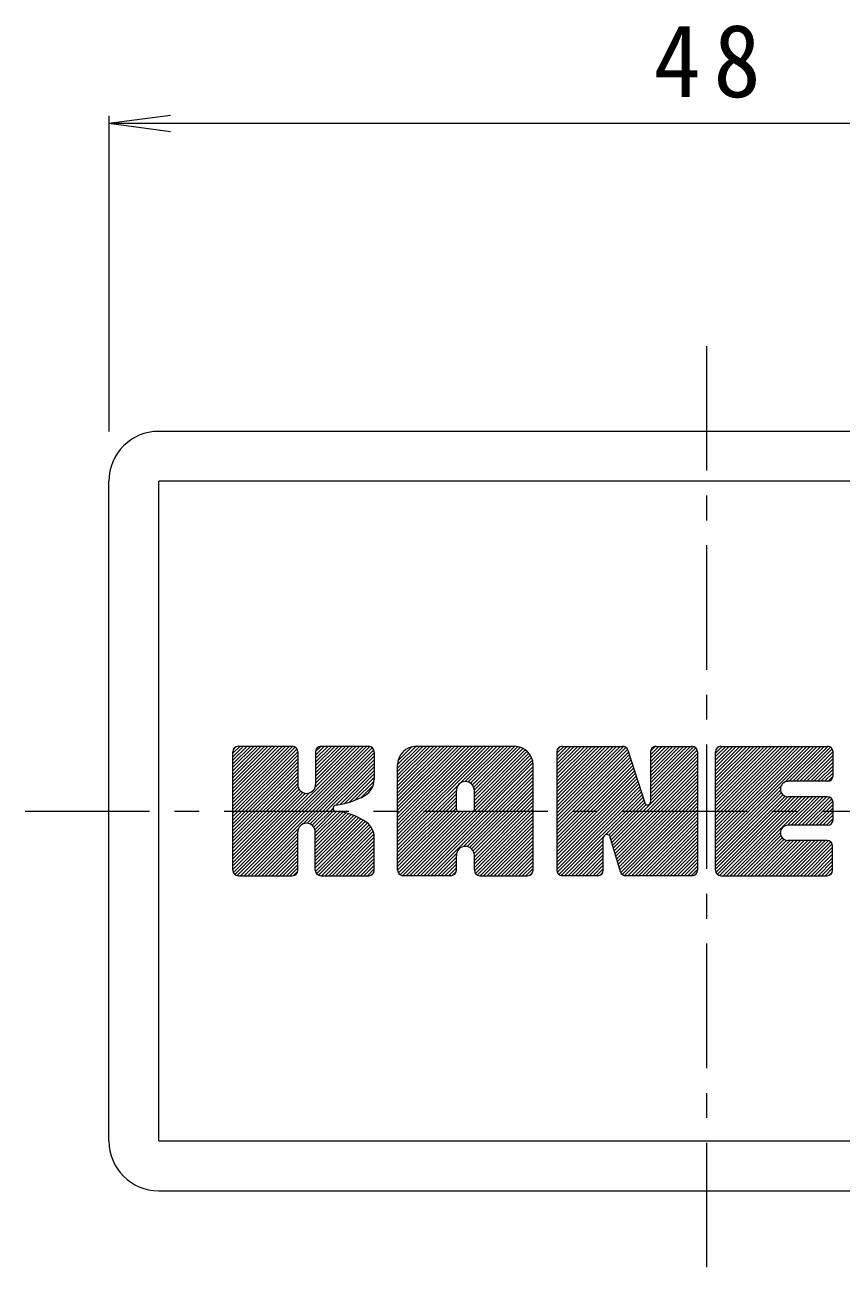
# Model space of a CAD drawing. Units: millimetres on the paper. Extents: x -47 to 65, y -394 to 77.
# Drawn here: x -36.1 to -3.3, y 26.3 to 76.5 of the extents above; entities that cross this region are included whole.
import ezdxf

# ---------------------------------------------------------------- set-up
doc = ezdxf.new("R2010")
doc.units = ezdxf.units.MM
doc.linetypes.add('CHAIN1', pattern=[8, 5, -1, 1, -1])
for name, color, linetype, lineweight in [('0-0_通り芯', 6, 'Continuous', 9), ('0-2_仕上', 3, 'Continuous', 9), ('0-4_その他', 7, 'Continuous', 9)]:
    doc.layers.add(name, color=color, linetype=linetype, lineweight=lineweight)
doc.styles.add('ＭＳ ゴシック', font='')
doc.styles.get('ＭＳ ゴシック').set_extended_font_data('MS Gothic')

msp = doc.modelspace()

# ---------------------------------------------------------------- linework, layer by layer
at = {"layer": '0-0_通り芯', "linetype": 'CHAIN1'}
for p, q in [((-8.718, 63.624), (-8.718, 26.276)), ((-36.087, 44.95), (18.65, 44.95))]:
    msp.add_line(p, q, dxfattribs=at)
at = {"layer": '0-0_通り芯'}
for p, q in [((13.282, 60.2), (-30.718, 60.2)), ((-32.718, 31.7), (-32.718, 58.2)), ((-30.718, 31.7), (-30.718, 58.2)), ((13.282, 58.2), (-30.718, 58.2)), ((-30.718, 31.7), (13.282, 31.7)), ((-30.718, 29.7), (13.282, 29.7))]:
    msp.add_line(p, q, dxfattribs=at)
for centre, start, end in [((-30.718, 58.2), 90, 180), ((-30.718, 31.7), 180, 270)]:
    msp.add_arc(centre, 2, start, end, dxfattribs=at)
at = {"layer": '0-2_仕上'}
for p, q in [((-27.738, 45.15), (-25.34, 47.549)), ((-27.738, 45.292), (-25.481, 47.549)), ((-27.738, 45.433), (-25.622, 47.549)), ((-27.738, 45.575), (-25.764, 47.549)), ((-27.738, 45.716), (-25.905, 47.549)), ((-27.738, 45.858), (-26.047, 47.549)), ((-27.738, 45.999), (-26.188, 47.549)), ((-27.738, 46.14), (-26.329, 47.549)), ((-27.738, 46.282), (-26.471, 47.549)), ((-27.738, 46.423), (-26.612, 47.549)), ((-27.738, 46.565), (-26.754, 47.549)), ((-27.738, 46.706), (-26.895, 47.549)), ((-27.738, 46.848), (-27.037, 47.549)), ((-27.738, 46.989), (-27.178, 47.549)), ((-27.738, 47.13), (-27.319, 47.549)), ((-27.738, 47.272), (-27.461, 47.549)), ((-27.738, 45.009), (-25.234, 47.514)), ((-27.738, 44.868), (-25.164, 47.442)), ((-27.738, 44.726), (-25.132, 47.333)), ((-27.719, 42.483), (-22.652, 47.549)), ((-27.7, 47.451), (-27.64, 47.511)), ((-27.658, 42.402), (-22.511, 47.549)), ((-27.563, 42.356), (-22.37, 47.549)), ((-27.427, 42.351), (-22.234, 47.543)), ((-27.285, 42.351), (-22.141, 47.495)), ((-27.144, 42.351), (-22.082, 47.413)), ((-24.918, 44.435), (-22.064, 47.289)), ((-24.437, 45.907), (-22.794, 47.549)), ((-24.419, 46.065), (-22.935, 47.549)), ((-24.419, 46.207), (-23.077, 47.549)), ((-24.419, 46.348), (-23.218, 47.549)), ((-24.419, 46.49), (-23.36, 47.549)), ((-24.419, 46.631), (-23.501, 47.549)), ((-24.419, 46.773), (-23.642, 47.549)), ((-24.419, 46.914), (-23.784, 47.549)), ((-24.419, 47.055), (-23.925, 47.549)), ((-24.419, 47.197), (-24.067, 47.549)), ((-24.419, 47.339), (-24.208, 47.549)), ((-21.121, 43.565), (-17.137, 47.549)), ((-21.121, 43.707), (-17.278, 47.549)), ((-21.121, 43.848), (-17.42, 47.549)), ((-21.121, 43.989), (-17.561, 47.549)), ((-21.121, 44.131), (-17.703, 47.549)), ((-21.121, 44.272), (-17.844, 47.549)), ((-21.121, 44.414), (-17.986, 47.549)), ((-21.121, 44.555), (-18.127, 47.549)), ((-21.121, 44.697), (-18.268, 47.549)), ((-21.121, 44.838), (-18.41, 47.549)), ((-21.121, 44.979), (-18.551, 47.549)), ((-21.121, 45.121), (-18.693, 47.549)), ((-21.121, 45.262), (-18.834, 47.549)), ((-21.121, 45.404), (-18.976, 47.549)), ((-21.121, 45.545), (-19.117, 47.549)), ((-21.121, 45.687), (-19.258, 47.549)), ((-21.121, 45.828), (-19.4, 47.549)), ((-21.121, 45.969), (-19.541, 47.549)), ((-21.121, 46.111), (-19.683, 47.549)), ((-21.121, 46.252), (-19.824, 47.549)), ((-21.121, 46.394), (-19.965, 47.549)), ((-21.121, 46.535), (-20.107, 47.549)), ((-21.121, 46.676), (-20.248, 47.549)), ((-21.121, 46.818), (-20.39, 47.549)), ((-21.101, 46.98), (-20.552, 47.529)), ((-20.982, 47.24), (-20.812, 47.41)), ((-18.41, 46.135), (-16.996, 47.549)), ((-18.287, 46.117), (-16.854, 47.549)), ((-18.193, 46.069), (-16.713, 47.549)), ((-18.12, 46.001), (-16.571, 47.549)), ((-18.067, 45.912), (-16.43, 47.549)), ((-18.04, 45.798), (-16.299, 47.539)), ((-18.04, 45.657), (-16.186, 47.51)), ((-18.04, 45.516), (-16.087, 47.468)), ((-18.04, 45.374), (-15.998, 47.415)), ((-18.04, 45.233), (-15.92, 47.352)), ((-18.04, 45.091), (-15.851, 47.28)), ((-14.726, 45.01), (-12.187, 47.549)), ((-14.726, 45.152), (-12.329, 47.549)), ((-14.726, 45.293), (-12.47, 47.549)), ((-14.726, 45.435), (-12.612, 47.549)), ((-14.726, 45.576), (-12.753, 47.549)), ((-14.726, 45.718), (-12.894, 47.549)), ((-14.726, 45.859), (-13.036, 47.549)), ((-14.726, 46), (-13.177, 47.549)), ((-14.726, 46.142), (-13.319, 47.549)), ((-14.726, 46.283), (-13.46, 47.549)), ((-14.726, 46.425), (-13.602, 47.549)), ((-14.726, 46.566), (-13.743, 47.549)), ((-14.726, 46.707), (-13.884, 47.549)), ((-14.726, 46.849), (-14.026, 47.549)), ((-14.726, 46.99), (-14.167, 47.549)), ((-14.726, 47.132), (-14.309, 47.549)), ((-14.726, 47.273), (-14.45, 47.549)), ((-14.726, 44.869), (-12.049, 47.546)), ((-14.726, 44.728), (-11.952, 47.502)), ((-14.726, 44.586), (-11.888, 47.424)), ((-14.726, 44.445), (-11.852, 47.319)), ((-14.685, 47.456), (-14.633, 47.508)), ((-10.97, 45.938), (-9.359, 47.549)), ((-10.97, 46.08), (-9.5, 47.549)), ((-10.97, 46.221), (-9.642, 47.549)), ((-10.97, 46.363), (-9.783, 47.549)), ((-10.97, 46.504), (-9.925, 47.549)), ((-10.97, 46.645), (-10.066, 47.549)), ((-10.97, 46.787), (-10.207, 47.549)), ((-10.97, 46.928), (-10.349, 47.549)), ((-10.97, 47.07), (-10.49, 47.549)), ((-10.97, 47.211), (-10.632, 47.549)), ((-10.97, 45.797), (-9.229, 47.537)), ((-10.97, 45.655), (-9.143, 47.483)), ((-10.97, 45.514), (-9.089, 47.395)), ((-10.97, 45.373), (-9.079, 47.264)), ((-10.968, 47.354), (-10.775, 47.548)), ((-8.358, 43.459), (-4.268, 47.549)), ((-8.358, 43.601), (-4.409, 47.549)), ((-8.358, 43.742), (-4.551, 47.549)), ((-8.358, 43.884), (-4.692, 47.549)), ((-8.358, 44.025), (-4.833, 47.549)), ((-8.358, 44.166), (-4.975, 47.549)), ((-8.358, 44.308), (-5.116, 47.549)), ((-8.358, 44.449), (-5.258, 47.549)), ((-8.358, 44.591), (-5.399, 47.549)), ((-8.358, 44.732), (-5.541, 47.549)), ((-8.358, 44.874), (-5.682, 47.549)), ((-8.358, 45.015), (-5.823, 47.549)), ((-8.358, 45.156), (-5.965, 47.549)), ((-8.358, 45.298), (-6.106, 47.549)), ((-8.358, 45.439), (-6.248, 47.549)), ((-8.358, 45.581), (-6.389, 47.549)), ((-8.358, 45.722), (-6.53, 47.549)), ((-8.358, 45.864), (-6.672, 47.549)), ((-8.358, 46.005), (-6.813, 47.549)), ((-8.358, 46.146), (-6.955, 47.549)), ((-8.358, 46.288), (-7.096, 47.549)), ((-8.358, 46.429), (-7.238, 47.549)), ((-8.358, 46.571), (-7.379, 47.549)), ((-8.358, 46.712), (-7.52, 47.549)), ((-8.358, 46.853), (-7.662, 47.549)), ((-8.358, 46.995), (-7.803, 47.549)), ((-8.358, 47.136), (-7.945, 47.549)), ((-8.358, 47.278), (-8.086, 47.549)), ((-5.555, 46.12), (-4.126, 47.549)), ((-5.39, 46.144), (-3.985, 47.549)), ((-5.249, 46.144), (-3.844, 47.549)), ((-5.108, 46.144), (-3.736, 47.516)), ((-4.966, 46.144), (-3.665, 47.445)), ((-4.825, 46.144), (-3.631, 47.338)), ((-27.738, 44.585), (-25.132, 47.192)), ((-27.738, 44.443), (-25.132, 47.05)), ((-27.738, 44.302), (-25.132, 46.909)), ((-27.738, 44.161), (-25.132, 46.767)), ((-24.75, 44.462), (-22.064, 47.148)), ((-24.637, 44.434), (-22.064, 47.006)), ((-24.55, 44.379), (-22.064, 46.865)), ((-20.638, 42.351), (-15.792, 47.197)), ((-20.497, 42.351), (-15.744, 47.104)), ((-20.356, 42.351), (-15.707, 47)), ((-20.214, 42.351), (-15.685, 46.88)), ((-20.073, 42.351), (-15.681, 46.742)), ((-14.726, 44.303), (-11.818, 47.212)), ((-14.726, 44.162), (-11.784, 47.104)), ((-14.726, 44.02), (-11.749, 46.997)), ((-14.726, 43.879), (-11.715, 46.89)), ((-14.726, 43.738), (-11.681, 46.783)), ((-12.517, 43.685), (-9.079, 47.123)), ((-12.484, 43.576), (-9.079, 46.981)), ((-12.452, 43.466), (-9.079, 46.84)), ((-4.683, 46.144), (-3.631, 47.196)), ((-4.542, 46.144), (-3.631, 47.055)), ((-4.4, 46.144), (-3.631, 46.914)), ((-4.259, 46.144), (-3.631, 46.772)), ((-27.738, 44.019), (-25.132, 46.626)), ((-27.738, 43.878), (-25.132, 46.485)), ((-27.738, 43.736), (-25.132, 46.343)), ((-23.602, 45.186), (-22.064, 46.724)), ((-23.434, 45.212), (-22.064, 46.582)), ((-23.254, 45.251), (-22.064, 46.441)), ((-23.058, 45.306), (-22.064, 46.299)), ((-19.931, 42.351), (-15.681, 46.601)), ((-19.79, 42.351), (-15.681, 46.46)), ((-18.478, 43.521), (-15.681, 46.318)), ((-14.726, 43.596), (-11.647, 46.676)), ((-14.726, 43.455), (-11.612, 46.569)), ((-14.726, 43.313), (-11.578, 46.462)), ((-14.726, 43.172), (-11.544, 46.355)), ((-14.726, 43.031), (-11.509, 46.247)), ((-12.42, 43.357), (-9.079, 46.698)), ((-12.387, 43.248), (-9.079, 46.557)), ((-12.355, 43.139), (-9.079, 46.415)), ((-12.323, 43.03), (-9.079, 46.274)), ((-4.118, 46.144), (-3.631, 46.631)), ((-3.976, 46.144), (-3.631, 46.489)), ((-3.834, 46.145), (-3.632, 46.347)), ((-27.738, 43.595), (-25.132, 46.202)), ((-27.738, 43.453), (-25.132, 46.06)), ((-27.738, 43.312), (-25.121, 45.93)), ((-27.738, 43.171), (-25.079, 45.83)), ((-27.738, 43.029), (-25.015, 45.753)), ((-22.839, 45.383), (-22.067, 46.155)), ((-22.583, 45.498), (-22.105, 45.975)), ((-21.121, 43.424), (-18.763, 45.782)), ((-18.335, 43.523), (-15.681, 46.177)), ((-18.23, 43.486), (-15.681, 46.035)), ((-18.149, 43.427), (-15.681, 45.894)), ((-18.087, 43.347), (-15.681, 45.752)), ((-14.726, 42.889), (-11.475, 46.14)), ((-14.726, 42.748), (-11.441, 46.033)), ((-14.726, 42.606), (-11.406, 45.926)), ((-14.707, 42.484), (-11.372, 45.819)), ((-12.29, 42.921), (-9.079, 46.133)), ((-12.258, 42.812), (-9.079, 45.991)), ((-12.226, 42.703), (-9.079, 45.85)), ((-8.358, 43.318), (-5.724, 45.951)), ((-8.358, 43.177), (-5.745, 45.789)), ((-27.738, 42.888), (-24.93, 45.696)), ((-27.738, 42.605), (-24.665, 45.678)), ((-27.738, 42.746), (-24.821, 45.664)), ((-21.121, 43.282), (-18.763, 45.641)), ((-21.121, 43.141), (-18.763, 45.499)), ((-21.121, 42.999), (-18.763, 45.358)), ((-18.048, 43.245), (-15.681, 45.611)), ((-18.04, 43.111), (-15.681, 45.47)), ((-18.04, 42.97), (-15.681, 45.328)), ((-14.647, 42.403), (-11.338, 45.712)), ((-14.552, 42.356), (-11.304, 45.605)), ((-12.772, 43.995), (-11.269, 45.498)), ((-12.642, 43.983), (-11.235, 45.391)), ((-12.581, 43.903), (-11.201, 45.283)), ((-12.194, 42.593), (-9.079, 45.708)), ((-12.16, 42.486), (-9.079, 45.567)), ((-12.1, 42.404), (-9.079, 45.426)), ((-12.006, 42.357), (-9.079, 45.284)), ((-8.358, 43.035), (-5.71, 45.683)), ((-8.358, 42.894), (-5.648, 45.604)), ((-8.358, 42.752), (-5.562, 45.548)), ((-8.358, 42.611), (-5.447, 45.521)), ((-8.34, 42.487), (-5.306, 45.521)), ((-8.281, 42.405), (-5.165, 45.521)), ((-8.187, 42.357), (-5.023, 45.521)), ((-8.052, 42.351), (-4.882, 45.521)), ((-7.911, 42.351), (-4.74, 45.521)), ((-7.769, 42.351), (-4.599, 45.521)), ((-7.628, 42.351), (-4.458, 45.521)), ((-5.458, 44.379), (-4.316, 45.521)), ((-5.317, 44.379), (-4.175, 45.521)), ((-5.175, 44.379), (-4.033, 45.521)), ((-5.034, 44.379), (-3.892, 45.521)), ((-4.892, 44.379), (-3.768, 45.504)), ((-4.751, 44.379), (-3.686, 45.445)), ((-4.609, 44.379), (-3.637, 45.351)), ((-24.484, 44.304), (-23.717, 45.07)), ((-24.44, 44.206), (-23.677, 44.969)), ((-24.427, 44.078), (-23.57, 44.935)), ((-24.427, 43.937), (-23.441, 44.922)), ((-24.427, 43.795), (-23.319, 44.903)), ((-24.427, 43.654), (-23.202, 44.879)), ((-24.427, 43.512), (-23.09, 44.849)), ((-24.427, 43.371), (-22.983, 44.815)), ((-24.427, 43.23), (-22.88, 44.777)), ((-24.427, 43.088), (-22.78, 44.734)), ((-21.121, 42.858), (-18.763, 45.216)), ((-21.121, 42.717), (-18.763, 45.075)), ((-21.121, 42.575), (-18.742, 44.954)), ((-21.092, 42.463), (-18.624, 44.931)), ((-21.024, 42.39), (-18.482, 44.931)), ((-20.92, 42.352), (-18.341, 44.931)), ((-20.78, 42.351), (-18.199, 44.931)), ((-18.04, 42.829), (-15.681, 45.187)), ((-18.04, 42.687), (-15.681, 45.045)), ((-18.038, 42.547), (-15.681, 44.904)), ((-17.999, 42.445), (-15.681, 44.763)), ((-12.549, 43.794), (-11.136, 45.207)), ((-11.87, 42.351), (-9.079, 45.143)), ((-11.729, 42.351), (-9.079, 45.001)), ((-11.587, 42.351), (-9.079, 44.86)), ((-4.468, 44.379), (-3.631, 45.216)), ((-4.327, 44.379), (-3.631, 45.075)), ((-4.185, 44.379), (-3.631, 44.934)), ((-4.044, 44.379), (-3.631, 44.792)), ((-27.002, 42.351), (-25.103, 44.251)), ((-24.427, 42.947), (-22.685, 44.689)), ((-24.427, 42.805), (-22.593, 44.639)), ((-24.427, 42.664), (-22.504, 44.586)), ((-24.422, 42.527), (-22.419, 44.53)), ((-24.376, 42.432), (-22.337, 44.471)), ((-24.296, 42.371), (-22.264, 44.403)), ((-24.174, 42.351), (-22.2, 44.325)), ((-24.033, 42.351), (-22.146, 44.238)), ((-17.924, 42.378), (-15.681, 44.621)), ((-17.81, 42.351), (-15.681, 44.48)), ((-17.669, 42.351), (-15.681, 44.338)), ((-11.446, 42.351), (-9.079, 44.718)), ((-11.305, 42.351), (-9.079, 44.577)), ((-11.163, 42.351), (-9.079, 44.436)), ((-11.022, 42.351), (-9.079, 44.294)), ((-3.902, 44.379), (-3.631, 44.651)), ((-26.861, 42.351), (-25.132, 44.08)), ((-26.72, 42.351), (-25.132, 43.939)), ((-26.578, 42.351), (-25.132, 43.798)), ((-23.891, 42.351), (-22.103, 44.139)), ((-23.75, 42.351), (-22.073, 44.028)), ((-23.608, 42.351), (-22.06, 43.899)), ((-23.467, 42.351), (-22.06, 43.758)), ((-17.527, 42.351), (-15.681, 44.197)), ((-17.386, 42.351), (-15.681, 44.055)), ((-17.244, 42.351), (-15.681, 43.914)), ((-17.103, 42.351), (-15.681, 43.773)), ((-14.416, 42.351), (-12.851, 43.916)), ((-14.274, 42.351), (-12.861, 43.764)), ((-10.88, 42.351), (-9.079, 44.153)), ((-10.739, 42.351), (-9.079, 44.011)), ((-10.598, 42.351), (-9.079, 43.87)), ((-10.456, 42.351), (-9.079, 43.728)), ((-7.486, 42.351), (-5.748, 44.09)), ((-7.345, 42.351), (-5.728, 43.968)), ((-7.203, 42.351), (-5.676, 43.879)), ((-7.062, 42.351), (-5.599, 43.814)), ((-6.921, 42.351), (-5.495, 43.776)), ((-6.779, 42.351), (-5.358, 43.772)), ((-6.638, 42.351), (-5.217, 43.772)), ((-6.496, 42.351), (-5.075, 43.772)), ((-6.355, 42.351), (-4.934, 43.772)), ((-6.213, 42.351), (-4.793, 43.772)), ((-6.072, 42.351), (-4.651, 43.772)), ((-5.931, 42.351), (-4.51, 43.772)), ((-5.789, 42.351), (-4.368, 43.772)), ((-5.648, 42.351), (-4.227, 43.772)), ((-5.506, 42.351), (-4.085, 43.772)), ((-5.365, 42.351), (-3.944, 43.772)), ((-5.224, 42.351), (-3.811, 43.763)), ((-26.437, 42.351), (-25.132, 43.656)), ((-26.295, 42.351), (-25.132, 43.515)), ((-26.154, 42.351), (-25.132, 43.373)), ((-26.012, 42.351), (-25.132, 43.232)), ((-23.325, 42.351), (-22.06, 43.616)), ((-23.184, 42.351), (-22.06, 43.475)), ((-23.043, 42.351), (-22.06, 43.333)), ((-19.649, 42.351), (-18.755, 43.245)), ((-16.962, 42.351), (-15.681, 43.631)), ((-16.82, 42.351), (-15.681, 43.49)), ((-16.679, 42.351), (-15.681, 43.348)), ((-14.133, 42.351), (-12.861, 43.623)), ((-13.992, 42.351), (-12.861, 43.481)), ((-13.85, 42.351), (-12.861, 43.34)), ((-10.315, 42.351), (-9.079, 43.587)), ((-10.173, 42.351), (-9.079, 43.446)), ((-10.032, 42.351), (-9.079, 43.304)), ((-5.082, 42.351), (-3.721, 43.713)), ((-4.941, 42.351), (-3.664, 43.628)), ((-4.799, 42.351), (-3.649, 43.501)), ((-4.658, 42.351), (-3.649, 43.36)), ((-4.516, 42.351), (-3.649, 43.218)), ((-25.871, 42.351), (-25.132, 43.09)), ((-25.73, 42.351), (-25.132, 42.949)), ((-25.588, 42.351), (-25.132, 42.808)), ((-22.901, 42.351), (-22.06, 43.192)), ((-22.76, 42.351), (-22.06, 43.05)), ((-22.618, 42.351), (-22.06, 42.909)), ((-22.477, 42.351), (-22.06, 42.768)), ((-19.507, 42.351), (-18.763, 43.095)), ((-19.366, 42.351), (-18.763, 42.954)), ((-19.224, 42.351), (-18.763, 42.812)), ((-16.537, 42.351), (-15.681, 43.207)), ((-16.396, 42.351), (-15.681, 43.065)), ((-16.254, 42.351), (-15.681, 42.924)), ((-16.113, 42.351), (-15.681, 42.783)), ((-13.709, 42.351), (-12.861, 43.198)), ((-13.567, 42.351), (-12.861, 43.057)), ((-13.426, 42.351), (-12.861, 42.916)), ((-13.285, 42.351), (-12.861, 42.774)), ((-9.89, 42.351), (-9.079, 43.163)), ((-9.749, 42.351), (-9.079, 43.021)), ((-9.608, 42.351), (-9.079, 42.88)), ((-9.466, 42.351), (-9.079, 42.739)), ((-4.375, 42.351), (-3.649, 43.077)), ((-4.234, 42.351), (-3.649, 42.935)), ((-4.092, 42.351), (-3.649, 42.794)), ((-25.447, 42.351), (-25.132, 42.666)), ((-25.298, 42.358), (-25.139, 42.518)), ((-22.336, 42.351), (-22.06, 42.626)), ((-22.15, 42.395), (-22.104, 42.441)), ((-19.083, 42.351), (-18.763, 42.671)), ((-18.936, 42.357), (-18.769, 42.524)), ((-15.972, 42.351), (-15.681, 42.641)), ((-15.809, 42.372), (-15.703, 42.478)), ((-13.143, 42.351), (-12.861, 42.633)), ((-12.971, 42.382), (-12.892, 42.46)), ((-9.325, 42.351), (-9.079, 42.597)), ((-3.951, 42.351), (-3.649, 42.653)), ((-3.796, 42.364), (-3.662, 42.498))]:
    msp.add_line(p, q, dxfattribs=at)
at = {"layer": '0-2_仕上', "color": 7}
for p, q in [((-27.738, 42.574), (-27.738, 47.327)), ((-25.354, 47.549), (-27.516, 47.549)), ((-25.132, 47.327), (-25.132, 46.017)), ((-24.419, 47.327), (-24.419, 46.017)), ((-22.287, 47.549), (-24.197, 47.549)), ((-22.064, 47.327), (-22.064, 46.219)), ((-16.424, 47.549), (-20.379, 47.549)), ((-14.726, 47.327), (-14.726, 42.574)), ((-14.504, 47.549), (-12.089, 47.549)), ((-11.877, 47.395), (-11.199, 45.277)), ((-10.97, 47.327), (-10.97, 45.313)), ((-10.747, 47.549), (-9.301, 47.549)), ((-9.079, 47.327), (-9.079, 42.574)), ((-8.358, 42.574), (-8.358, 47.327)), ((-8.135, 47.549), (-3.854, 47.549)), ((-3.631, 46.367), (-3.631, 47.327)), ((-21.121, 42.574), (-21.121, 46.807)), ((-15.681, 42.574), (-15.681, 46.807)), ((-18.763, 45.006), (-18.763, 45.773)), ((-18.04, 45.006), (-18.04, 45.773)), ((-3.854, 46.144), (-5.437, 46.144)), ((-3.854, 45.521), (-5.437, 45.521)), ((-3.631, 44.602), (-3.631, 45.298)), ((-18.114, 44.931), (-18.689, 44.931)), ((-3.854, 44.379), (-5.444, 44.379)), ((-25.132, 42.574), (-25.132, 44.111)), ((-24.427, 42.574), (-24.427, 44.111)), ((-22.06, 42.574), (-22.06, 43.892)), ((-12.861, 42.574), (-12.861, 43.863)), ((-12.169, 42.51), (-12.581, 43.903)), ((-3.872, 43.772), (-5.444, 43.772)), ((-3.649, 42.574), (-3.649, 43.549)), ((-18.763, 42.574), (-18.763, 43.168)), ((-18.04, 42.574), (-18.04, 43.168)), ((-27.516, 42.351), (-25.354, 42.351)), ((-24.204, 42.351), (-22.283, 42.351)), ((-18.986, 42.351), (-20.899, 42.351)), ((-17.817, 42.351), (-15.904, 42.351)), ((-13.084, 42.351), (-14.504, 42.351)), ((-9.301, 42.351), (-11.955, 42.351)), ((-8.135, 42.351), (-3.872, 42.351))]:
    msp.add_line(p, q, dxfattribs=at)
for centre, radius, start, end in [((-27.516, 47.327), 0.223, 90, 180), ((-25.354, 47.327), 0.223, 0, 90), ((-24.197, 47.327), 0.223, 90, 180), ((-22.287, 47.327), 0.223, 0, 90), ((-20.379, 46.807), 0.743, 90, 180), ((-16.424, 46.807), 0.743, 0, 90), ((-14.504, 47.327), 0.223, 90, 180), ((-12.089, 47.327), 0.223, 17.7564, 90), ((-10.747, 47.327), 0.223, 90, 180), ((-9.301, 47.327), 0.223, 0, 90), ((-8.135, 47.327), 0.223, 90, 180), ((-3.854, 47.327), 0.223, 0, 90), ((-3.854, 46.367), 0.223, 270, 0), ((-24.775, 46.017), 0.356, 180, 0), ((-22.807, 46.219), 0.743, 299.4207, 0), ((-18.401, 45.773), 0.362, 0, 180), ((-5.437, 45.832), 0.311, 90, 270), ((-24.019, 48.369), 3.21, 277.3317, 299.4207), ((-11.087, 45.313), 0.117, 197.7563, 0), ((-3.854, 45.298), 0.223, 0, 90), ((-23.593, 45.061), 0.124, 97.3317, 266.5718), ((-23.74, 42.616), 2.326, 53.7199, 86.5718), ((-18.689, 45.006), 0.0742, 180, 270), ((-18.114, 45.006), 0.0742, 270, 0), ((-24.779, 44.111), 0.352, 0, 180), ((-22.803, 43.892), 0.743, 0, 53.7199), ((-5.444, 44.076), 0.304, 90, 270), ((-3.854, 44.602), 0.223, 270, 0), ((-12.718, 43.863), 0.143, 16.4887, 180), ((-3.872, 43.549), 0.223, 0, 90), ((-18.401, 43.168), 0.362, 0, 180), ((-27.516, 42.574), 0.223, 180, 270), ((-25.354, 42.574), 0.223, 270, 0), ((-24.204, 42.574), 0.223, 180, 270), ((-22.283, 42.574), 0.223, 270, 0), ((-20.899, 42.574), 0.223, 180, 270), ((-18.986, 42.574), 0.223, 270, 0), ((-17.817, 42.574), 0.223, 180, 270), ((-15.904, 42.574), 0.223, 270, 0), ((-14.504, 42.574), 0.223, 180, 270), ((-13.084, 42.574), 0.223, 270, 0), ((-11.955, 42.574), 0.223, 196.4887, 270), ((-9.301, 42.574), 0.223, 270, 0), ((-8.135, 42.574), 0.223, 180, 270), ((-3.872, 42.574), 0.223, 270, 0)]:
    msp.add_arc(centre, radius, start, end, dxfattribs=at)
at = {"layer": '0-4_その他'}
for p, q in [((-32.718, 72.576), (-30.24, 72.903)), ((-32.718, 72.876), (-32.718, 60.2)), ((-32.718, 72.576), (15.282, 72.576)), ((-32.718, 72.576), (-30.24, 72.25))]:
    msp.add_line(p, q, dxfattribs=at)

# ---------------------------------------------------------------- texts
at = {"layer": '0-4_その他', "color": 2, "insert": (-10.843, 73.576), "char_height": 2.933, "attachment_point": 7, "style": 'ＭＳ ゴシック'}
msp.add_mtext('\\T1.27;\\W0.95;48', dxfattribs=at)

doc.saveas('drawing.dxf')
